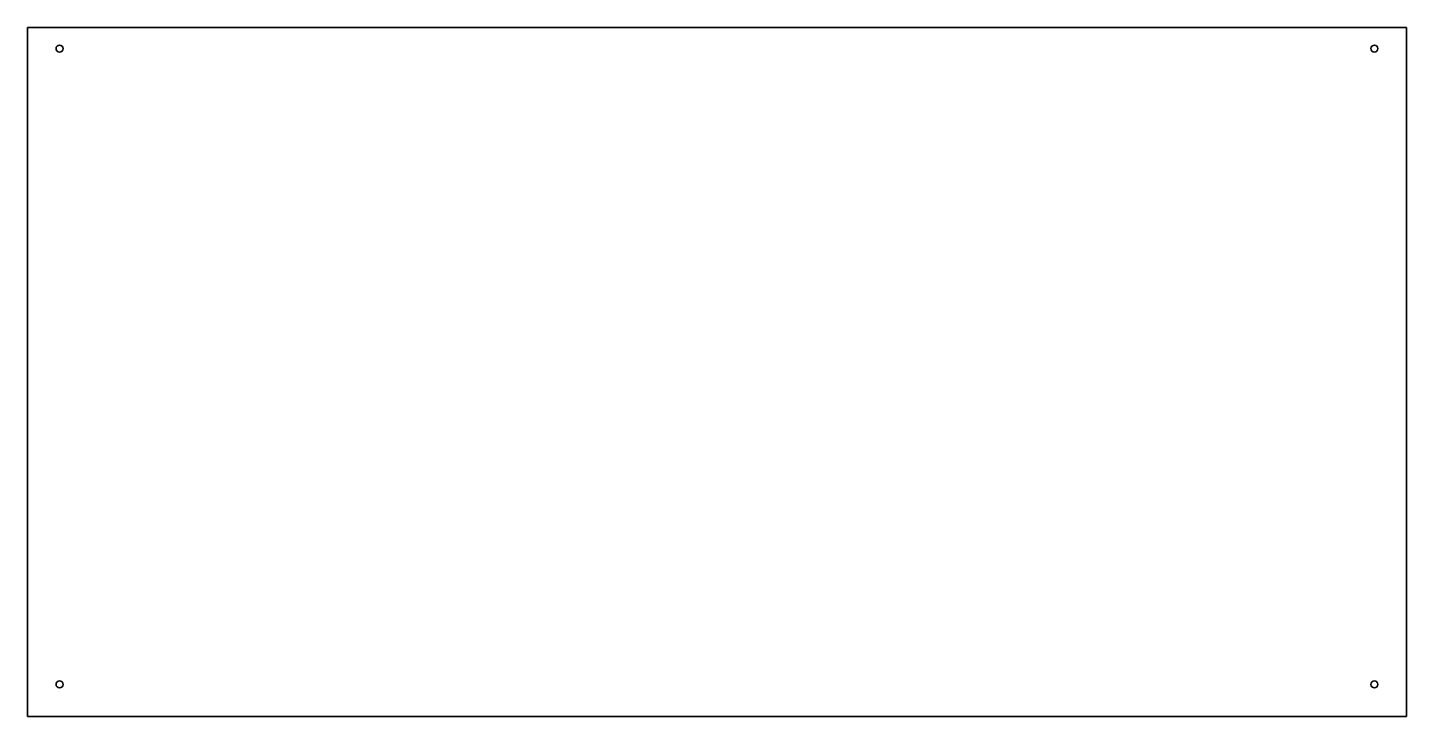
# Model space of a CAD drawing. Header units: millimetres. Extents: x 5 to 1385, y -695 to -6.
import ezdxf

# ---------------------------------------------------------------- set-up
doc = ezdxf.new("R2010")
doc.units = ezdxf.units.MM
doc.header["$MEASUREMENT"] = 0
doc.layers.add('Layer 1', color=7, linetype='Continuous')

# ---------------------------------------------------------------- blocks, each defined once
blk = doc.blocks.new('block 3')
at = {"layer": 'Layer 1', "color": 250, "lineweight": 35, "true_color": 0x1c1c1b}
for points in [[(37.1, -30.1), (39.1, -30.1), (40.6, -28.6), (40.6, -26.6), (40.6, -24.7), (39.1, -23.1), (37.1, -23.1), (35.2, -23.1), (33.6, -24.7), (33.6, -26.6), (33.6, -28.6), (35.2, -30.1), (37.1, -30.1)], [(1353.1, -30.1), (1351.2, -30.1), (1349.6, -28.6), (1349.6, -26.6), (1349.6, -24.7), (1351.2, -23.1), (1353.1, -23.1), (1355.1, -23.1), (1356.6, -24.7), (1356.6, -26.6), (1356.6, -28.6), (1355.1, -30.1), (1353.1, -30.1)], [(37.1, -659.1), (39.1, -659.1), (40.6, -660.7), (40.6, -662.6), (40.6, -664.6), (39.1, -666.1), (37.1, -666.1), (35.2, -666.1), (33.6, -664.6), (33.6, -662.6), (33.6, -660.7), (35.2, -659.1), (37.1, -659.1)], [(1353.1, -659.1), (1351.2, -659.1), (1349.6, -660.7), (1349.6, -662.6), (1349.6, -664.6), (1351.2, -666.1), (1353.1, -666.1), (1355.1, -666.1), (1356.6, -664.6), (1356.6, -662.6), (1356.6, -660.7), (1355.1, -659.1), (1353.1, -659.1)]]:
    blk.add_open_spline(points, degree=3, knots=[0, 0, 0, 0, 1, 1, 1, 2, 2, 2, 3, 3, 3, 4, 4, 4, 4], dxfattribs=at)
blk = doc.blocks.new('block 2')
at = {"layer": 'Layer 1', "color": 250, "lineweight": 35, "true_color": 0x1c1c1b}
blk.add_lwpolyline([(5.1, -5.6), (1385.1, -5.6), (1385.1, -694.6), (5.1, -694.6), (5.1, -5.6)], dxfattribs=at)
at = {"layer": 'Layer 1'}
blk.add_blockref('block 3', (0, 0), dxfattribs=at)

msp = doc.modelspace()

# ---------------------------------------------------------------- block references
at = {"layer": 'Layer 1'}
msp.add_blockref('block 2', (0, 0), dxfattribs=at)

doc.saveas('drawing.dxf')
